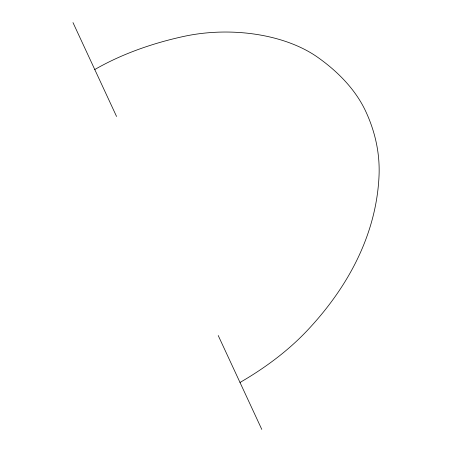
<?xml version="1.0" encoding="UTF-8"?>
<svg xmlns="http://www.w3.org/2000/svg" width="452" height="452" viewBox="0 0 452 452"><rect width="100%" height="100%" fill="white"/><g stroke="black" fill="none" stroke-linecap="round" stroke-linejoin="round"><path stroke-width="0.68" d="M72.987 22.6L116.559 116.475M218.22 335.525L261.787 429.4M240.001 382.46A392.658 226.701 0 0 0 307.592 330.158A593.205 342.48 0 0 0 379.013 176.269A392.658 226.701 0 0 0 365.775 111.463A250.713 144.747 0 0 0 317.496 57.161A118.893 68.642 0 0 0 183.608 36.448A250.713 144.747 0 0 0 94.773 69.54"/></g></svg>
